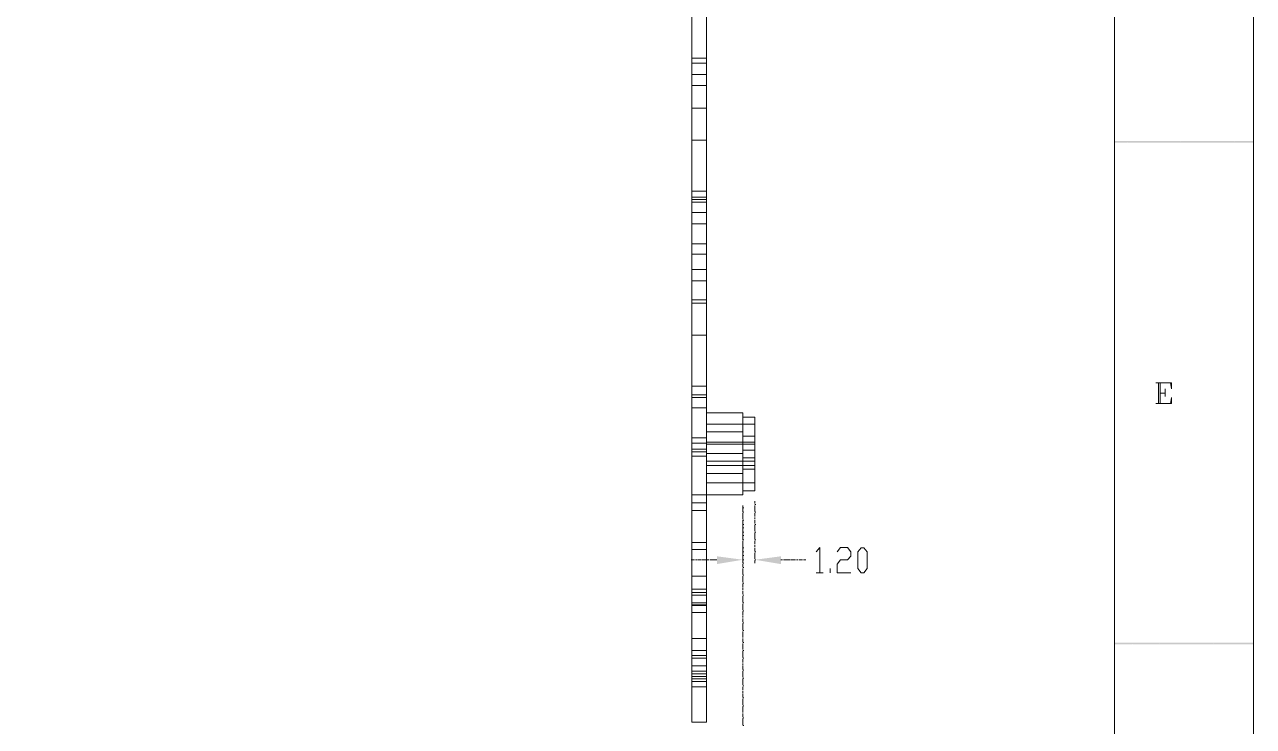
# Model space of a CAD drawing. Header units: millimetres. Extents: x 3 to 291, y 3 to 207.
# Drawn here: x 231.2 to 291.4, y 76.4 to 110.8 of the extents above; entities that cross this region are included whole.
import ezdxf

# ---------------------------------------------------------------- set-up
doc = ezdxf.new("R2010")
doc.units = ezdxf.units.MM

msp = doc.modelspace()

# ---------------------------------------------------------------- hatches: boundary and pattern name
h = msp.add_hatch(color=7)
h.dxf.hatch_style = 2
h.paths.add_polyline_path([(284.607, 105.098215), (284.607, 105.013548), (291.422667, 105.098215)])
h = msp.add_hatch(color=7)
h.dxf.hatch_style = 2
h.paths.add_polyline_path([(284.607, 105.013443), (291.422667, 105.013443), (291.422667, 105.098109)])
at = {"true_color": 0x00ffff}
h = msp.add_hatch(color=4, dxfattribs=at)
h.dxf.hatch_style = 2
h.paths.add_polyline_path([(266.403737, 84.566407), (265.133384, 84.735741), (265.133384, 84.354741)])
h = msp.add_hatch(color=4, dxfattribs=at)
h.dxf.hatch_style = 2
h.paths.add_polyline_path([(266.996263, 84.566407), (268.266616, 84.354741), (268.266616, 84.735741)])
h = msp.add_hatch(color=7)
h.dxf.hatch_style = 2
h.paths.add_polyline_path([(284.607, 80.502442), (284.607, 80.417776), (291.422667, 80.502442)])
h = msp.add_hatch(color=7)
h.dxf.hatch_style = 2
h.paths.add_polyline_path([(284.607, 80.41767), (291.422667, 80.41767), (291.422667, 80.502337)])

# ---------------------------------------------------------------- linework, layer by layer
at = {"color": 7, "lineweight": 0}
for points in [[(291.422702, 3.286619), (291.422702, 206.824933)], [(9.990667, 200.009478), (284.607, 200.009478), (284.607, 10.102144), (9.990667, 10.102144)]]:
    msp.add_lwpolyline(points, close=True, dxfattribs=at)
for points in [[(263.906035, 76.607882), (263.906035, 144.891548)], [(264.625702, 76.607882), (264.625702, 144.891548)], [(286.638824, 93.244952), (287.400824, 93.244952), (287.400824, 92.948266), (287.35849, 93.244952)], [(286.765965, 93.244952), (286.765965, 92.228599)], [(286.850631, 93.244952), (286.850631, 92.228599)], [(287.104631, 92.948266), (287.104631, 92.567619)], [(286.638824, 92.228635), (287.400824, 92.228635), (287.400824, 92.525321), (287.35849, 92.228635)], [(286.850702, 92.736811), (287.104702, 92.736811)], [(264.625737, 91.763356), (266.403737, 91.763356)], [(266.403737, 88.799741), (266.403737, 91.763074)], [(266.403737, 91.551337), (266.996404, 91.551337)], [(266.996404, 87.953427), (266.996404, 91.551407)], [(264.625737, 90.831811), (266.403737, 90.831811)], [(266.403737, 90.620144), (266.996404, 90.620144)], [(264.625702, 88.799741), (266.403702, 88.799741)], [(266.403702, 89.01176), (266.996369, 89.01176)], [(266.403737, 87.741407), (266.403737, 88.757407)], [(266.403702, 87.953427), (266.996369, 87.953427)], [(264.625702, 87.741407), (266.403702, 87.741407)], [(263.906035, 82.365003), (264.625702, 82.365003)], [(264.625702, 79.359513), (263.906035, 79.359513)], [(264.625702, 78.978478), (263.906035, 78.978478)], [(263.906035, 78.724548), (264.625702, 78.724548)], [(263.906035, 78.343548), (264.625702, 78.343548)], [(264.625702, 76.607882), (263.906035, 76.607882)]]:
    msp.add_lwpolyline(points, dxfattribs=at)
at = {"color": 8, "lineweight": 0, "true_color": 0x808080}
for points in [[(264.625702, 109.162074), (263.906035, 109.162074)], [(264.625702, 108.908074), (263.906035, 108.908074)], [(264.625702, 108.357776), (263.906035, 108.357776)], [(264.625702, 107.807443), (263.906035, 107.807443)], [(264.625702, 106.706776), (263.906035, 106.706776)], [(264.625702, 105.140443), (263.906035, 105.140443)], [(264.625702, 102.642776), (263.906035, 102.642776)], [(264.625702, 102.346442), (263.906035, 102.346442)], [(264.625702, 102.219442), (263.906035, 102.219442)], [(264.625702, 102.092795), (263.906035, 102.092795)], [(264.625702, 101.584442), (263.906035, 101.584442)], [(264.625702, 101.034462), (263.906035, 101.034462)], [(264.625702, 100.060442), (263.906035, 100.060442)], [(264.625702, 99.552443), (263.906035, 99.552443)], [(264.625702, 98.790443), (263.906035, 98.790443)], [(264.625702, 98.240109), (263.906035, 98.240109)], [(263.906035, 97.308776), (264.625702, 97.308776)], [(264.625702, 97.139795), (263.906035, 97.139795)], [(264.625702, 95.573109), (263.906035, 95.573109)], [(264.625702, 93.075443), (263.906035, 93.075443)], [(264.625702, 92.652109), (263.906035, 92.652109)], [(264.625702, 92.525109), (263.906035, 92.525109)], [(264.625702, 92.017109), (263.906035, 92.017109)], [(264.625702, 91.212705), (266.996369, 91.212705)], [(264.625702, 90.535442), (263.906035, 90.535442)], [(263.906035, 90.281442), (264.625702, 90.281442)], [(264.625702, 89.985109), (263.906035, 89.985109)], [(264.625702, 89.858109), (263.906035, 89.858109)], [(264.625702, 90.323776), (266.996369, 90.323776)], [(264.625702, 90.239109), (266.996369, 90.239109)], [(264.625702, 89.773442), (266.403702, 89.773442)], [(266.403702, 89.942776), (266.996369, 89.942776)], [(264.625702, 89.646442), (263.906035, 89.646442)], [(264.625702, 89.392795), (266.996369, 89.392795)], [(264.625702, 89.180776), (266.996369, 89.180776)], [(266.403702, 89.561776), (266.996369, 89.561776)], [(266.403737, 88.757372), (266.403737, 88.799705)], [(264.625702, 88.334321), (266.996369, 88.334321)], [(263.906035, 87.741407), (264.625702, 87.741407)], [(264.625702, 87.360407), (263.906035, 87.360407)], [(264.625702, 86.979407), (263.906035, 86.979407)], [(264.625702, 85.413074), (263.906035, 85.413074)], [(264.625702, 85.074407), (263.906035, 85.074407)], [(264.625702, 83.762074), (263.906035, 83.762074)], [(264.625702, 83.127074), (263.906035, 83.127074)], [(264.625702, 82.957741), (263.906035, 82.957741)], [(264.625702, 82.830741), (263.906035, 82.830741)], [(264.625702, 82.449741), (263.906035, 82.449741)], [(264.625702, 82.322846), (263.906035, 82.322846)], [(264.625702, 81.98418), (263.906035, 81.98418)], [(263.906035, 80.71418), (264.625702, 80.71418)], [(264.625702, 80.121513), (263.906035, 80.121513)], [(264.625702, 79.867513), (263.906035, 79.867513)], [(264.625702, 79.740513), (263.906035, 79.740513)], [(264.625702, 79.105584), (263.906035, 79.105584)], [(264.625702, 78.851337), (263.906035, 78.851337)], [(264.625702, 78.597442), (263.906035, 78.597442)]]:
    msp.add_lwpolyline(points, dxfattribs=at)
at = {"color": 4, "lineweight": 0, "true_color": 0x00ffff}
for points in [[(266.996263, 87.445144), (266.996263, 87.318144)], [(266.403737, 87.233619), (266.403737, 87.148952)], [(266.403737, 87.233619), (266.403737, 87.106619), (266.403737, 87.064286), (266.403737, 86.936933)], [(266.403737, 87.106619), (266.446071, 87.106619)], [(266.403737, 87.064109), (266.403737, 86.937109), (266.403737, 86.895129)], [(266.403737, 86.894952), (266.446071, 86.894952)], [(266.403737, 86.852584), (266.403737, 86.767917)], [(266.403737, 86.852584), (266.403737, 86.725584), (266.403737, 86.68325)], [(266.403737, 86.725443), (266.403737, 86.683109), (266.403737, 86.556462)], [(266.996263, 87.276164), (267.038596, 87.276164)], [(266.996263, 87.233619), (266.996263, 87.106619), (266.996263, 87.064286), (266.996263, 86.936933)], [(266.996263, 86.894952), (267.038596, 86.894952)], [(266.996263, 86.852584), (266.996263, 86.725584), (266.996263, 86.68325)], [(266.403737, 86.640705), (266.403737, 86.556391)], [(266.403737, 86.513917), (266.446071, 86.513917)], [(266.403737, 86.513917), (266.403737, 86.471584), (266.403737, 86.344584)], [(266.403737, 86.471548), (266.403737, 86.344548), (266.403737, 86.302215), (266.403737, 86.175215)], [(266.403737, 86.302039), (266.446071, 86.302039)], [(266.403737, 86.25967), (266.403737, 86.133023), (266.403737, 86.090689), (266.403737, 85.963337)], [(266.403737, 86.132882), (266.446071, 86.132882)], [(266.996263, 86.640705), (266.996263, 86.556391)], [(266.996263, 86.513917), (266.996263, 86.471584), (266.996263, 86.344584)], [(266.996263, 86.302039), (267.038596, 86.302039)], [(266.996263, 86.25967), (266.996263, 86.133023), (266.996263, 86.090689), (266.996263, 85.963337)], [(266.403737, 86.090513), (266.403737, 85.963513), (266.403737, 85.92118), (266.403737, 85.79418)], [(266.403737, 85.921039), (266.446071, 85.921039)], [(266.403737, 85.878635), (266.403737, 85.751987), (266.403737, 85.709654), (266.403737, 85.582301)], [(266.403737, 85.751882), (266.446071, 85.751882)], [(266.403737, 85.709513), (266.403737, 85.582513), (266.403737, 85.54018)], [(266.403737, 85.540003), (266.446071, 85.540003)], [(266.996263, 85.921039), (267.038596, 85.921039)], [(266.996263, 85.878635), (266.996263, 85.751987), (266.996263, 85.709654), (266.996263, 85.582301)], [(266.996263, 85.540003), (267.038596, 85.540003)], [(266.403737, 85.497952), (266.403737, 85.413286)], [(266.403737, 85.497952), (266.403737, 85.370952), (266.403737, 85.328619)], [(266.403737, 85.370846), (266.403737, 85.328513), (266.403737, 85.201513)], [(266.403737, 85.286109), (266.403737, 85.159462), (266.403737, 85.117129), (266.403737, 84.989776)], [(266.403737, 85.159321), (266.446071, 85.159321)], [(266.403737, 85.116952), (266.403737, 84.989952), (266.403737, 84.947619), (266.403737, 84.820266)], [(266.403737, 84.947442), (266.446071, 84.947442)], [(266.996263, 85.497952), (266.996263, 85.370952), (266.996263, 85.328619)], [(266.996263, 85.286109), (266.996263, 85.201443)], [(266.996263, 85.159321), (266.996263, 85.116987), (266.996263, 84.989987)], [(266.996263, 84.947442), (267.038596, 84.947442)], [(264.033141, 84.566407), (263.990808, 84.566407), (263.863808, 84.566407)], [(264.159929, 84.566407), (264.075263, 84.566407)], [(264.371808, 84.566407), (264.244808, 84.566407), (264.202474, 84.566407)], [(264.413824, 84.566407), (264.456157, 84.566407)], [(264.752843, 84.566407), (264.625843, 84.566407), (264.58351, 84.566407), (264.456157, 84.566407)], [(264.794859, 84.566407), (264.837192, 84.566407)], [(265.133526, 84.566407), (265.006878, 84.566407), (264.964545, 84.566407), (264.837192, 84.566407)], [(266.403737, 84.905074), (266.403737, 84.778427), (266.403737, 84.736093), (266.403737, 84.608741)], [(266.403737, 84.778286), (266.446071, 84.778286)], [(266.403737, 84.735917), (266.403737, 84.608917), (266.403737, 84.566584), (266.403737, 84.439584)], [(266.403737, 84.566407), (266.446071, 84.566407)], [(266.403737, 84.524039), (266.403737, 84.397391)], [(266.403737, 84.39725), (266.446071, 84.39725)], [(266.403737, 84.354917), (266.403737, 84.227917)], [(266.996263, 84.905074), (266.996263, 84.778427), (266.996263, 84.736093), (266.996263, 84.608741)], [(266.996263, 84.566407), (267.038596, 84.566407)], [(266.996263, 84.524039), (266.996263, 84.397391)], [(268.266474, 84.566407), (268.350788, 84.566407)], [(268.393122, 84.566407), (268.435455, 84.566407)], [(268.435631, 84.566407), (268.562631, 84.566407), (268.604965, 84.566407), (268.731965, 84.566407)], [(268.774298, 84.566407), (268.816631, 84.566407)], [(268.816667, 84.566407), (268.943667, 84.566407), (268.986, 84.566407)], [(269.028192, 84.566407), (269.112859, 84.566407)], [(269.155333, 84.566407), (269.197667, 84.566407), (269.324667, 84.566407)], [(269.366859, 84.566407), (269.409192, 84.566407)], [(269.409227, 84.566407), (269.493894, 84.566407)], [(266.403737, 84.185231), (266.446071, 84.185231)], [(266.403737, 84.143003), (266.403737, 84.016356), (266.403737, 83.974023), (266.403737, 83.84667)], [(266.403737, 83.804372), (266.446071, 83.804372)], [(266.403737, 83.761968), (266.403737, 83.635321), (266.403737, 83.592987), (266.403737, 83.465635)], [(266.403737, 83.423337), (266.446071, 83.423337)], [(266.403737, 83.381286), (266.403737, 83.254286), (266.403737, 83.211952)], [(266.403737, 83.169443), (266.403737, 83.084776)], [(266.403737, 83.042654), (266.403737, 83.000321), (266.403737, 82.873321)], [(266.403737, 82.830776), (266.446071, 82.830776)], [(266.403737, 82.788407), (266.403737, 82.66176), (266.403737, 82.619427), (266.403737, 82.492074)], [(266.403737, 82.449741), (266.446071, 82.449741)], [(266.403737, 82.407372), (266.403737, 82.280725), (266.403737, 82.238391), (266.403737, 82.111039)], [(266.403737, 82.068705), (266.446071, 82.068705)], [(266.403737, 82.026337), (266.403737, 81.899689), (266.403737, 81.857356)], [(266.403737, 81.814811), (266.403737, 81.730144)], [(266.403737, 81.687705), (266.403737, 81.645372), (266.403737, 81.518725)], [(266.403737, 81.47618), (266.446071, 81.47618)], [(266.403737, 81.433776), (266.403737, 81.306776), (266.403737, 81.264795), (266.403737, 81.137443)], [(266.403737, 81.095144), (266.446071, 81.095144)], [(266.403737, 81.052776), (266.403737, 80.926129), (266.403737, 80.883795), (266.403737, 80.756443)], [(266.403737, 80.714109), (266.403737, 80.671776), (266.403737, 80.545129)], [(266.403737, 80.502584), (266.446071, 80.502584)], [(266.403737, 80.460215), (266.403737, 80.333215), (266.403737, 80.290882), (266.403737, 80.163882)], [(266.403737, 80.121548), (266.446071, 80.121548)], [(266.403737, 80.07918), (266.403737, 79.95218), (266.403737, 79.909846), (266.403737, 79.782846)], [(266.403737, 79.740513), (266.446071, 79.740513)], [(266.403737, 79.698144), (266.403737, 79.571144), (266.403737, 79.528811)], [(266.403737, 79.486619), (266.403737, 79.401952)], [(266.403737, 79.359513), (266.403737, 79.31718), (266.403737, 79.19018)], [(266.403737, 79.147952), (266.446071, 79.147952)], [(266.403737, 79.105584), (266.403737, 78.978584), (266.403737, 78.93625), (266.403737, 78.80925)], [(266.403737, 78.766952), (266.446071, 78.766952)], [(266.403737, 78.724548), (266.403737, 78.597548), (266.403737, 78.555215), (266.403737, 78.428215)], [(266.403737, 78.385917), (266.446071, 78.385917)], [(266.403737, 78.343548), (266.403737, 78.216548), (266.403737, 78.174215)], [(266.403737, 78.13167), (266.403737, 78.047356)], [(266.403737, 78.004882), (266.403737, 77.962548), (266.403737, 77.835548)], [(266.403737, 77.793003), (266.446071, 77.793003)], [(266.403737, 77.750987), (266.403737, 77.623987), (266.403737, 77.581654), (266.403737, 77.454301)], [(266.403737, 77.411968), (266.446071, 77.411968)], [(266.403737, 77.369952), (266.403737, 77.242952), (266.403737, 77.200619), (266.403737, 77.073266)], [(266.403737, 77.031286), (266.403737, 76.988952), (266.403737, 76.861952)], [(266.403737, 76.819443), (266.446071, 76.819443)], [(266.403737, 76.777039), (266.403737, 76.650391), (266.403737, 76.608058), (266.403737, 76.480705)], [(266.403737, 76.438407), (266.446071, 76.438407)]]:
    msp.add_lwpolyline(points, dxfattribs=at)
at = {"color": 6, "lineweight": 0, "true_color": 0xff00ff}
for points in [[(270.002141, 84.947442), (270.171122, 85.159462), (270.171122, 83.931442)], [(271.018071, 84.947442), (271.187051, 85.159462), (271.525718, 85.159462), (271.695404, 84.947442), (271.695404, 84.735776), (271.525718, 84.566442), (271.187051, 84.566442), (271.018071, 84.354776), (271.018071, 83.931442), (271.695404, 83.931442)], [(270.002141, 83.931478), (270.340808, 83.931478)], [(270.679474, 83.931478), (270.679474, 84.143144)]]:
    msp.add_lwpolyline(points, dxfattribs=at)
msp.add_lwpolyline([(272.203192, 83.931478), (272.034212, 84.143144), (272.034212, 84.947478), (272.203192, 85.159144), (272.330192, 85.159144), (272.499878, 84.947478), (272.499878, 84.143144), (272.330192, 83.931478)], close=True, dxfattribs=at)

doc.saveas('drawing.dxf')
